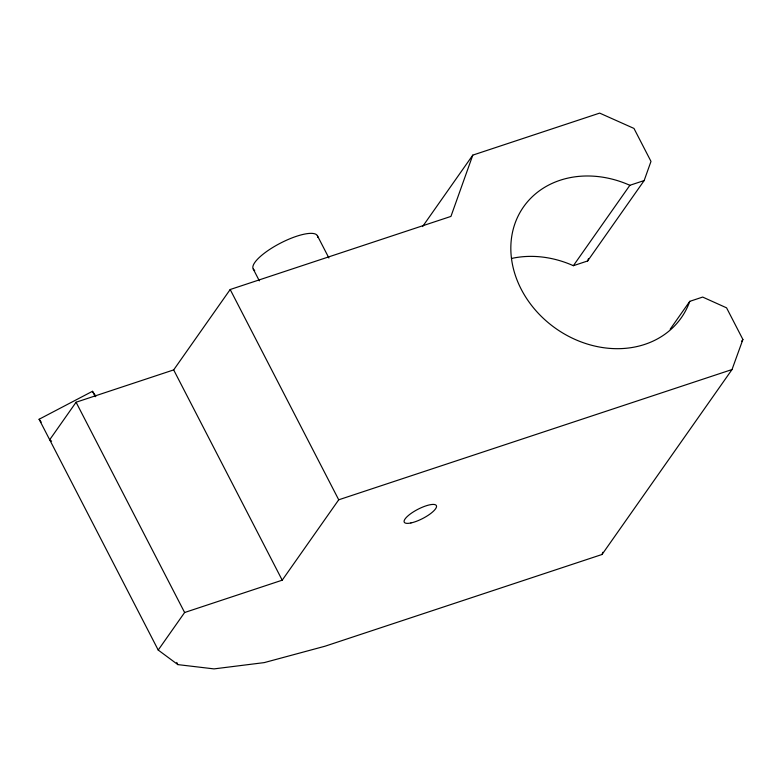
<?xml version="1.0" encoding="UTF-8"?>
<svg xmlns="http://www.w3.org/2000/svg" width="782" height="782" viewBox="0 0 782 782"><rect width="100%" height="100%" fill="white"/><g stroke="black" fill="none" stroke-linecap="round" stroke-linejoin="round"><path stroke-width="1.17" d="M511.545 258.461A96.411 80.927 35.1 0 1 573.362 265.694L587.644 260.963L644.153 180.564L650.986 161.405L633.967 128.424L599.667 113.107L472.797 155.119L450.94 216.409L230.182 289.516L173.672 369.906L76.079 402.231L49.686 439.777L51.612 441.195M587.644 260.963L588.445 258.705M95.863 396.191L92.471 391.303L39.1 419.26L158.218 650.057L177.856 664.612L214.014 668.893L264.238 662.608L325.087 646.196L602.032 554.487L602.834 552.258M602.032 554.487L732.02 369.544L742.9 339.486L726.566 307.834L702.676 297.072L689.773 301.344A96.411 80.927 35.1 0 1 574.946 339.378A96.411 80.927 35.1 0 1 515.045 223.32A96.411 80.927 35.1 0 1 629.872 185.295L644.153 180.564M422.563 226.585L472.797 155.119M158.218 650.057L184.62 612.511L282.214 580.185L338.723 499.796L732.02 369.544M573.362 265.694L629.872 185.295M670.203 329.183L689.773 301.344M741.502 341.47L742.9 339.486M39.1 419.26L41.192 422.114M317.326 235.558L328.899 257.992M253.28 269.096L259.35 280.855M230.182 289.516L338.723 499.796M173.672 369.906L282.214 580.185M92.471 391.303L95.257 396.709M76.079 402.231L184.62 612.511M176.742 662.442L177.856 664.612M254.717 270.386A36.158 10.391 -27.3 0 1 279.868 243.446A36.158 10.391 -27.3 0 1 317.775 237.357M410.912 522.962A18.074 5.191 -27.3 0 0 436.473 506.941A18.074 5.191 -27.3 0 0 413.541 511.78A18.074 5.191 -27.3 0 0 410.912 522.962"/></g></svg>
